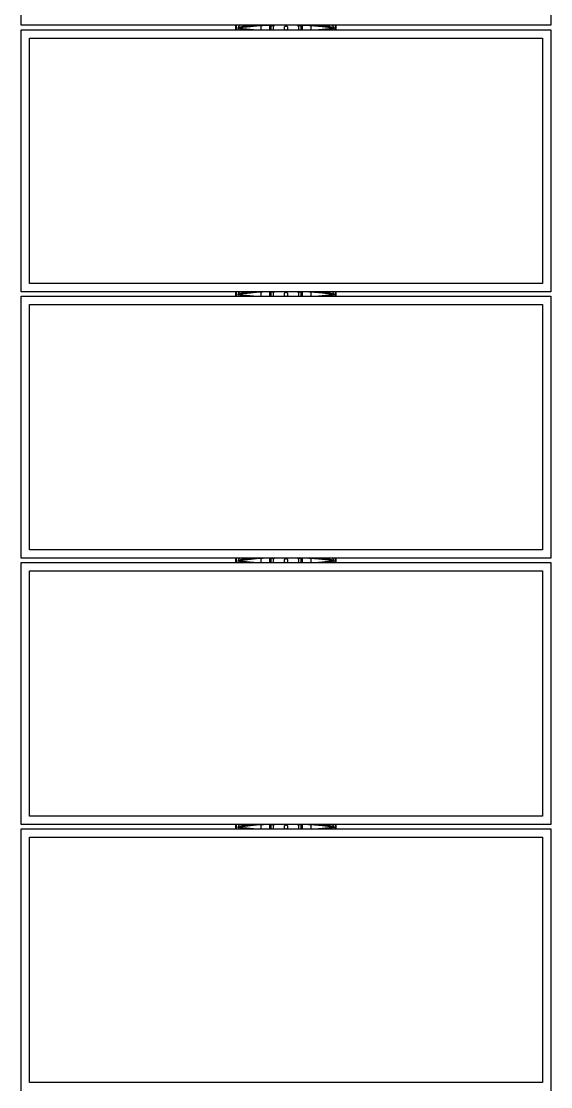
# Model space of a CAD drawing. Header units: inches. Extents: x -1851 to 6314, y -1304 to 4687.
# Drawn here: x 423.5 to 514.1, y 1004.5 to 1186.6 of the extents above; entities that cross this region are included whole.
import ezdxf

# ---------------------------------------------------------------- set-up
doc = ezdxf.new("R2010")
doc.units = ezdxf.units.IN
doc.header["$MEASUREMENT"] = 0

# ---------------------------------------------------------------- blocks, each defined once
blk = doc.blocks.new('2.4.20_7+2_End Bay_Plan View')
at = {"color": 7, "linetype": 'Continuous', "lineweight": 25}
for p, q in [((2.3839, 1.15), (1.2479, 1.15)), ((2.3839, -1.15), (2.3839, 1.15)), ((2.4039, 1.15), (2.4039, -1.15)), ((3.5399, 1.15), (2.4039, 1.15)), ((3.5049, 1.115), (2.4389, 1.115)), ((2.4389, 1.115), (2.4389, -1.115)), ((3.5049, -1.115), (3.5049, 1.115)), ((3.5399, -1.15), (3.5399, 1.15)), ((4.6959, 1.15), (3.5599, 1.15)), ((3.5599, 1.15), (3.5599, -1.15)), ((4.6609, 1.115), (3.5949, 1.115)), ((3.5949, 1.115), (3.5949, -1.115)), ((4.6609, -1.115), (4.6609, 1.115)), ((4.6959, -1.15), (4.6959, 1.15)), ((5.8519, 1.15), (4.7159, 1.15)), ((4.7159, 1.15), (4.7159, -1.15)), ((5.8169, 1.115), (4.7509, 1.115)), ((4.7509, 1.115), (4.7509, -1.115)), ((5.8169, -1.115), (5.8169, 1.115)), ((5.8519, -1.15), (5.8519, 1.15)), ((5.8719, 1.15), (5.8719, -1.15)), ((7.0079, 1.15), (5.8719, 1.15)), ((6.9729, 1.115), (5.9069, 1.115)), ((5.9069, 1.115), (5.9069, -1.115)), ((6.9729, -1.115), (6.9729, 1.115)), ((2.4039, 0.2186), (2.3839, 0.2186)), ((2.386, 0.1757), (2.3886, 0.1872)), ((2.3954, 0.2076), (2.3954, 0.2019)), ((2.3961, 0.2076), (2.3954, 0.2076)), ((2.3954, 0.2019), (2.3961, 0.2019)), ((2.3961, 0.2019), (2.3961, 0.2076)), ((3.5599, 0.2186), (3.5399, 0.2186)), ((3.542, 0.1757), (3.5446, 0.1872)), ((3.5521, 0.2076), (3.5514, 0.2076)), ((3.5514, 0.2076), (3.5514, 0.2019)), ((3.5514, 0.2019), (3.5521, 0.2019)), ((3.5521, 0.2019), (3.5521, 0.2076)), ((4.7159, 0.2186), (4.6959, 0.2186)), ((4.698, 0.1757), (4.7006, 0.1872)), ((4.7074, 0.2076), (4.7074, 0.2019)), ((4.7081, 0.2076), (4.7074, 0.2076)), ((4.7074, 0.2019), (4.7081, 0.2019)), ((4.7081, 0.2019), (4.7081, 0.2076)), ((5.8719, 0.2186), (5.8519, 0.2186)), ((5.854, 0.1757), (5.8566, 0.1872)), ((5.8634, 0.2076), (5.8634, 0.2019)), ((5.8641, 0.2076), (5.8634, 0.2076)), ((5.8634, 0.2019), (5.8641, 0.2019)), ((5.8641, 0.2019), (5.8641, 0.2076)), ((2.3839, 0.0708), (2.3842, 0.0713)), ((2.3857, 0.0635), (2.3839, 0.0635)), ((2.3857, 0.072), (2.4039, 0.072)), ((2.4039, 0.0648), (2.3857, 0.0648)), ((2.3857, 0.0525), (2.3857, 0.0648)), ((3.5399, 0.0708), (3.5402, 0.0713)), ((3.5417, 0.0635), (3.5399, 0.0635)), ((3.5417, 0.072), (3.5599, 0.072)), ((3.5599, 0.0648), (3.5417, 0.0648)), ((3.5417, 0.0525), (3.5417, 0.0648)), ((4.6959, 0.0708), (4.6962, 0.0713)), ((4.6977, 0.0635), (4.6959, 0.0635)), ((4.6977, 0.072), (4.7159, 0.072)), ((4.7159, 0.0648), (4.6977, 0.0648)), ((4.6977, 0.0525), (4.6977, 0.0648)), ((5.8519, 0.0708), (5.8522, 0.0713)), ((5.8537, 0.0635), (5.8519, 0.0635)), ((5.8537, 0.072), (5.8719, 0.072)), ((5.8719, 0.0648), (5.8537, 0.0648)), ((5.8537, 0.0525), (5.8537, 0.0648)), ((2.3839, -0.0635), (2.3857, -0.0635)), ((2.3842, -0.0713), (2.3839, -0.0709)), ((2.3857, -0.0648), (2.3857, -0.0525)), ((2.3857, -0.0648), (2.4039, -0.0648)), ((2.4039, -0.072), (2.3857, -0.072)), ((3.5399, -0.0635), (3.5417, -0.0635)), ((3.5402, -0.0713), (3.5399, -0.0709)), ((3.5417, -0.0648), (3.5417, -0.0525)), ((3.5417, -0.0648), (3.5599, -0.0648)), ((3.5599, -0.072), (3.5417, -0.072)), ((4.6959, -0.0635), (4.6977, -0.0635)), ((4.6962, -0.0713), (4.6959, -0.0709)), ((4.6977, -0.0648), (4.6977, -0.0525)), ((4.6977, -0.0648), (4.7159, -0.0648)), ((4.7159, -0.072), (4.6977, -0.072)), ((5.8519, -0.0635), (5.8537, -0.0635)), ((5.8522, -0.0713), (5.8519, -0.0709)), ((5.8537, -0.0648), (5.8537, -0.0525)), ((5.8537, -0.0648), (5.8719, -0.0648)), ((5.8719, -0.072), (5.8537, -0.072)), ((2.3886, -0.1872), (2.386, -0.1757)), ((3.5446, -0.1872), (3.542, -0.1757)), ((4.7006, -0.1872), (4.698, -0.1757)), ((5.8566, -0.1872), (5.854, -0.1757)), ((2.4039, -0.2186), (2.3839, -0.2186)), ((2.3954, -0.2076), (2.3954, -0.2019)), ((2.3961, -0.2019), (2.3954, -0.2019)), ((2.3954, -0.2076), (2.3961, -0.2076)), ((2.3961, -0.2019), (2.3961, -0.2076)), ((3.5599, -0.2186), (3.5399, -0.2186)), ((3.5514, -0.2076), (3.5514, -0.2019)), ((3.5521, -0.2019), (3.5514, -0.2019)), ((3.5514, -0.2076), (3.5521, -0.2076)), ((3.5521, -0.2019), (3.5521, -0.2076)), ((4.7159, -0.2186), (4.6959, -0.2186)), ((4.7074, -0.2076), (4.7074, -0.2019)), ((4.7081, -0.2019), (4.7074, -0.2019)), ((4.7074, -0.2076), (4.7081, -0.2076)), ((4.7081, -0.2019), (4.7081, -0.2076)), ((5.8719, -0.2186), (5.8519, -0.2186)), ((5.8634, -0.2076), (5.8634, -0.2019)), ((5.8641, -0.2019), (5.8634, -0.2019)), ((5.8634, -0.2076), (5.8641, -0.2076)), ((5.8641, -0.2019), (5.8641, -0.2076)), ((1.2479, -1.15), (2.3839, -1.15)), ((2.4039, -1.15), (3.5399, -1.15)), ((2.4389, -1.115), (3.5049, -1.115)), ((3.5599, -1.15), (4.6959, -1.15)), ((3.5949, -1.115), (4.6609, -1.115)), ((4.7159, -1.15), (5.8519, -1.15)), ((4.7509, -1.115), (5.8169, -1.115)), ((5.8719, -1.15), (7.0079, -1.15)), ((5.9069, -1.115), (6.9729, -1.115))]:
    blk.add_line(p, q, dxfattribs=at)
at = {"color": 8, "linetype": 'Continuous', "lineweight": 25}
for p, q in [((2.4039, 0.215), (2.3839, 0.215)), ((2.3961, 0.2019), (2.4039, 0.1267)), ((2.4029, 0.1872), (2.4039, 0.1824)), ((2.4039, 0.1769), (2.4029, 0.1872)), ((3.5599, 0.215), (3.5399, 0.215)), ((3.5521, 0.2019), (3.5599, 0.1267)), ((3.5589, 0.1872), (3.5599, 0.1824)), ((3.5599, 0.1769), (3.5589, 0.1872)), ((4.7159, 0.215), (4.6959, 0.215)), ((4.7081, 0.2019), (4.7159, 0.1267)), ((4.7149, 0.1872), (4.7159, 0.1824)), ((4.7159, 0.1769), (4.7149, 0.1872)), ((5.8719, 0.215), (5.8519, 0.215)), ((5.8641, 0.2019), (5.8719, 0.1267)), ((5.8709, 0.1872), (5.8719, 0.1824)), ((5.8719, 0.1769), (5.8709, 0.1872)), ((2.4039, 0.1081), (2.3855, 0.1081)), ((3.5599, 0.1081), (3.5415, 0.1081)), ((4.7159, 0.1081), (4.6975, 0.1081)), ((5.8719, 0.1081), (5.8535, 0.1081)), ((2.3855, -0.1081), (2.4039, -0.1081)), ((2.4039, -0.1267), (2.3961, -0.2019)), ((3.5415, -0.1081), (3.5599, -0.1081)), ((3.5599, -0.1267), (3.5521, -0.2019)), ((4.6975, -0.1081), (4.7159, -0.1081)), ((4.7159, -0.1267), (4.7081, -0.2019)), ((5.8535, -0.1081), (5.8719, -0.1081)), ((5.8719, -0.1267), (5.8641, -0.2019)), ((2.4029, -0.1872), (2.4039, -0.1769)), ((2.4039, -0.1824), (2.4029, -0.1872)), ((3.5589, -0.1872), (3.5599, -0.1769)), ((3.5599, -0.1824), (3.5589, -0.1872)), ((4.7149, -0.1872), (4.7159, -0.1769)), ((4.7159, -0.1824), (4.7149, -0.1872)), ((5.8709, -0.1872), (5.8719, -0.1769)), ((5.8719, -0.1824), (5.8709, -0.1872)), ((2.4039, -0.215), (2.3839, -0.215)), ((3.5599, -0.215), (3.5399, -0.215)), ((4.7159, -0.215), (4.6959, -0.215)), ((5.8719, -0.215), (5.8519, -0.215))]:
    blk.add_line(p, q, dxfattribs=at)
at = {"color": 8, "linetype": 'Continuous', "lineweight": 25, "flags": 128}
for points in [[(2.3839, 0.1882), (2.3842, 0.1882), (2.3855, 0.1879), (2.3867, 0.1876), (2.3876, 0.1874), (2.3882, 0.1873), (2.3886, 0.1872)], [(2.3886, 0.1872), (2.3876, 0.1782), (2.3839, 0.143)], [(2.4029, 0.1872), (2.4033, 0.1873), (2.4039, 0.1874), (2.4039, 0.1874)], [(3.5399, 0.1882), (3.5402, 0.1882), (3.5415, 0.1879), (3.5427, 0.1876), (3.5436, 0.1874), (3.5442, 0.1873), (3.5446, 0.1872)], [(3.5446, 0.1872), (3.5436, 0.1782), (3.5399, 0.143)], [(4.6959, 0.1882), (4.6962, 0.1882), (4.6975, 0.1879), (4.6987, 0.1876), (4.6996, 0.1874), (4.7002, 0.1873), (4.7006, 0.1872)], [(4.7006, 0.1872), (4.6996, 0.1782), (4.6959, 0.143)], [(4.7149, 0.1872), (4.7153, 0.1873), (4.7159, 0.1874), (4.7159, 0.1874)], [(5.8519, 0.1882), (5.8522, 0.1882), (5.8535, 0.1879), (5.8547, 0.1876), (5.8556, 0.1874), (5.8562, 0.1873), (5.8566, 0.1872)], [(5.8566, 0.1872), (5.8556, 0.1782), (5.8519, 0.143)], [(5.8709, 0.1872), (5.8713, 0.1873), (5.8719, 0.1874), (5.8719, 0.1874)], [(2.3839, 0.1762), (2.3841, 0.1761), (2.385, 0.1759), (2.3856, 0.1758), (2.386, 0.1757)], [(3.5399, 0.1762), (3.5401, 0.1761), (3.541, 0.1759), (3.5416, 0.1758), (3.542, 0.1757)], [(4.6959, 0.1762), (4.6961, 0.1761), (4.697, 0.1759), (4.6976, 0.1758), (4.698, 0.1757)], [(5.8519, 0.1762), (5.8521, 0.1761), (5.853, 0.1759), (5.8536, 0.1758), (5.854, 0.1757)], [(2.3839, -0.143), (2.3876, -0.1782), (2.3886, -0.1872)], [(2.3839, -0.1762), (2.3841, -0.1761), (2.385, -0.1759), (2.3856, -0.1758), (2.386, -0.1757)], [(3.5399, -0.143), (3.5436, -0.1782), (3.5446, -0.1872)], [(3.5399, -0.1762), (3.5401, -0.1761), (3.541, -0.1759), (3.5416, -0.1758), (3.542, -0.1757)], [(4.6959, -0.143), (4.6996, -0.1782), (4.7006, -0.1872)], [(4.6959, -0.1762), (4.6961, -0.1761), (4.697, -0.1759), (4.6976, -0.1758), (4.698, -0.1757)], [(5.8519, -0.143), (5.8556, -0.1782), (5.8566, -0.1872)], [(5.8519, -0.1762), (5.8521, -0.1761), (5.853, -0.1759), (5.8536, -0.1758), (5.854, -0.1757)], [(2.3839, -0.1882), (2.3842, -0.1882), (2.3855, -0.1879), (2.3867, -0.1876), (2.3876, -0.1874), (2.3882, -0.1873), (2.3886, -0.1872)], [(2.4029, -0.1872), (2.4033, -0.1873), (2.4039, -0.1874), (2.4039, -0.1874)], [(3.5399, -0.1882), (3.5402, -0.1882), (3.5415, -0.1879), (3.5427, -0.1876), (3.5436, -0.1874), (3.5442, -0.1873), (3.5446, -0.1872)], [(4.6959, -0.1882), (4.6962, -0.1882), (4.6975, -0.1879), (4.6987, -0.1876), (4.6996, -0.1874), (4.7002, -0.1873), (4.7006, -0.1872)], [(4.7149, -0.1872), (4.7153, -0.1873), (4.7159, -0.1874), (4.7159, -0.1874)], [(5.8519, -0.1882), (5.8522, -0.1882), (5.8535, -0.1879), (5.8547, -0.1876), (5.8556, -0.1874), (5.8562, -0.1873), (5.8566, -0.1872)], [(5.8709, -0.1872), (5.8713, -0.1873), (5.8719, -0.1874), (5.8719, -0.1874)]]:
    blk.add_lwpolyline(points, dxfattribs=at)
at = {"color": 7, "linetype": 'Continuous', "lineweight": 25, "flags": 128}
for points in [[(2.3855, 0.1081), (2.3865, 0.117), (2.3903, 0.1529), (2.3954, 0.2019)], [(3.5415, 0.1081), (3.5425, 0.117), (3.5463, 0.1529), (3.5514, 0.2019)], [(4.6975, 0.1081), (4.6985, 0.117), (4.7023, 0.1529), (4.7074, 0.2019)], [(5.8535, 0.1081), (5.8545, 0.117), (5.8583, 0.1529), (5.8634, 0.2019)], [(2.3954, -0.2019), (2.3944, -0.1929), (2.3907, -0.157), (2.3855, -0.1081)], [(3.5514, -0.2019), (3.5504, -0.1929), (3.5467, -0.157), (3.5415, -0.1081)], [(4.7074, -0.2019), (4.7064, -0.1929), (4.7027, -0.157), (4.6975, -0.1081)], [(5.8634, -0.2019), (5.8624, -0.1929), (5.8587, -0.157), (5.8535, -0.1081)]]:
    blk.add_lwpolyline(points, dxfattribs=at)
at = {"color": 8, "linetype": 'Continuous', "lineweight": 25}
for centre, radius, start, end in [((3.7335, -0.5914), 0.798, 102.5636, 102.6427), ((3.7208, 0.5347), 0.7398, 257.3549, 257.4403)]:
    blk.add_arc(centre, radius, start, end, dxfattribs=at)
for centre, major_axis, start_param, end_param in [((2.3977, 0.1831), (0.0026, -0.0244), 2.543886, 3.07755), ((3.5537, 0.1831), (0.0026, -0.0244), 2.543886, 3.07755), ((4.7097, 0.1831), (0.0026, -0.0244), 2.543886, 3.07755), ((5.8657, 0.1831), (0.0026, -0.0244), 2.543886, 3.07755), ((2.3977, -0.1831), (-0.0026, -0.0244), 0.064043, 0.597707), ((3.5537, -0.1831), (-0.0026, -0.0244), 0.064043, 0.597707), ((4.7097, -0.1831), (-0.0026, -0.0244), 0.064043, 0.597707), ((5.8657, -0.1831), (-0.0026, -0.0244), 0.064043, 0.597707)]:
    blk.add_ellipse(centre, major_axis=major_axis, ratio=0.611475, start_param=start_param, end_param=end_param, dxfattribs=at)
at = {"color": 7, "linetype": 'Continuous', "lineweight": 25}
for centre, major_axis, start_param, end_param in [((2.3977, 0.1831), (-0.002, 0.0187), 4.899674, 6.219143), ((3.5537, 0.1831), (-0.002, 0.0187), 4.899674, 6.219143), ((4.7097, 0.1831), (-0.002, 0.0187), 4.899674, 6.219143), ((5.8657, 0.1831), (-0.002, 0.0187), 4.899674, 6.219143), ((2.3977, -0.1831), (0.002, 0.0187), 3.205635, 4.525104), ((3.5537, -0.1831), (0.002, 0.0187), 3.205635, 4.525104), ((4.7097, -0.1831), (0.002, 0.0187), 3.205635, 4.525104), ((5.8657, -0.1831), (0.002, 0.0187), 3.205635, 4.525104)]:
    blk.add_ellipse(centre, major_axis=major_axis, ratio=0.302481, start_param=start_param, end_param=end_param, dxfattribs=at)
at = {"color": 8, "linetype": 'Continuous', "lineweight": 25}
for points, knots in [([(2.3839, 0.1999), (2.384, 0.1999), (2.3845, 0.2009), (2.3859, 0.2026), (2.3883, 0.205), (2.3909, 0.2066), (2.3934, 0.2074), (2.3947, 0.2075), (2.3954, 0.2076)], [0, 0, 0, 0, 0.00637, 0.231021, 0.455232, 0.725807, 0.862987, 1, 1, 1, 1]), ([(3.5399, 0.1999), (3.54, 0.1999), (3.5405, 0.2009), (3.5419, 0.2026), (3.5443, 0.205), (3.5469, 0.2066), (3.5494, 0.2074), (3.5507, 0.2075), (3.5514, 0.2076)], [0, 0, 0, 0, 0.00637, 0.231021, 0.455232, 0.725807, 0.862987, 1, 1, 1, 1]), ([(4.6959, 0.1999), (4.696, 0.1999), (4.6965, 0.2009), (4.6979, 0.2026), (4.7003, 0.205), (4.7029, 0.2066), (4.7054, 0.2074), (4.7067, 0.2075), (4.7074, 0.2076)], [0, 0, 0, 0, 0.006339, 0.231028, 0.455237, 0.72581, 0.862989, 1, 1, 1, 1]), ([(5.8519, 0.1999), (5.852, 0.1999), (5.8525, 0.2009), (5.8539, 0.2026), (5.8563, 0.205), (5.8589, 0.2066), (5.8614, 0.2074), (5.8627, 0.2075), (5.8634, 0.2076)], [0, 0, 0, 0, 0.006339, 0.231027, 0.455234, 0.725748, 0.86299, 1, 1, 1, 1]), ([(2.3839, 0.1651), (2.3842, 0.1667), (2.3848, 0.1701), (2.3856, 0.1737), (2.386, 0.1757)], [0, 0, 0, 0, 0.450654, 1, 1, 1, 1]), ([(3.5399, 0.1651), (3.5402, 0.1667), (3.5408, 0.1701), (3.5416, 0.1737), (3.542, 0.1757)], [0, 0, 0, 0, 0.450654, 1, 1, 1, 1]), ([(4.6959, 0.1651), (4.6962, 0.1667), (4.6968, 0.1701), (4.6976, 0.1737), (4.698, 0.1757)], [0, 0, 0, 0, 0.450654, 1, 1, 1, 1]), ([(5.8519, 0.1651), (5.8522, 0.1667), (5.8528, 0.1701), (5.8536, 0.1737), (5.854, 0.1757)], [0, 0, 0, 0, 0.450638, 1, 1, 1, 1]), ([(2.386, -0.1757), (2.3856, -0.1738), (2.3848, -0.1702), (2.3842, -0.1667), (2.3839, -0.1651)], [0, 0, 0, 0, 0.529453, 1, 1, 1, 1]), ([(3.542, -0.1757), (3.5416, -0.1738), (3.5408, -0.1702), (3.5402, -0.1667), (3.5399, -0.1651)], [0, 0, 0, 0, 0.529453, 1, 1, 1, 1]), ([(4.698, -0.1757), (4.6976, -0.1738), (4.6968, -0.1702), (4.6962, -0.1667), (4.6959, -0.1651)], [0, 0, 0, 0, 0.529469, 1, 1, 1, 1]), ([(5.854, -0.1757), (5.8536, -0.1738), (5.8528, -0.1702), (5.8522, -0.1667), (5.8519, -0.1651)], [0, 0, 0, 0, 0.529469, 1, 1, 1, 1]), ([(2.3954, -0.2076), (2.3952, -0.2076), (2.3938, -0.2075), (2.3917, -0.207), (2.3894, -0.2057), (2.3875, -0.2043), (2.3858, -0.2024), (2.3845, -0.2009), (2.384, -0.2), (2.3839, -0.1998)], [0, 0, 0, 0, 0.046427, 0.280475, 0.437561, 0.594891, 0.781415, 0.968199, 1, 1, 1, 1]), ([(3.5514, -0.2076), (3.5512, -0.2076), (3.5498, -0.2075), (3.5477, -0.207), (3.5454, -0.2057), (3.5435, -0.2043), (3.5418, -0.2024), (3.5405, -0.2009), (3.54, -0.2), (3.5399, -0.1998)], [0, 0, 0, 0, 0.046427, 0.280474, 0.437558, 0.594887, 0.781456, 0.968199, 1, 1, 1, 1]), ([(4.7074, -0.2076), (4.7072, -0.2076), (4.7058, -0.2075), (4.7037, -0.207), (4.7014, -0.2057), (4.6995, -0.2043), (4.6978, -0.2024), (4.6965, -0.2009), (4.696, -0.2), (4.6959, -0.1998)], [0, 0, 0, 0, 0.046493, 0.280475, 0.437559, 0.594887, 0.781457, 0.968199, 1, 1, 1, 1]), ([(5.8634, -0.2076), (5.8632, -0.2076), (5.8618, -0.2075), (5.8597, -0.207), (5.8574, -0.2057), (5.8555, -0.2043), (5.8538, -0.2024), (5.8525, -0.2009), (5.852, -0.2), (5.8519, -0.1998)], [0, 0, 0, 0, 0.046492, 0.280535, 0.437558, 0.594884, 0.781451, 0.968231, 1, 1, 1, 1])]:
    blk.add_open_spline(points, degree=3, knots=knots, dxfattribs=at)
at = {"color": 7, "linetype": 'Continuous', "lineweight": 25}
for points, knots in [([(2.3954, 0.2019), (2.3951, 0.2018), (2.3946, 0.2017), (2.3935, 0.2009), (2.392, 0.1989), (2.3907, 0.1958), (2.3895, 0.192), (2.3889, 0.1892), (2.3886, 0.1876), (2.3886, 0.1872)], [0, 0, 0, 0, 0.045609, 0.097521, 0.223944, 0.478098, 0.704062, 0.930185, 1, 1, 1, 1]), ([(3.5514, 0.2019), (3.5511, 0.2018), (3.5506, 0.2017), (3.5495, 0.2009), (3.548, 0.1989), (3.5467, 0.1958), (3.5455, 0.192), (3.5449, 0.1892), (3.5446, 0.1876), (3.5446, 0.1872)], [0, 0, 0, 0, 0.045609, 0.097521, 0.223942, 0.478093, 0.704056, 0.930177, 1, 1, 1, 1]), ([(4.7074, 0.2019), (4.7071, 0.2018), (4.7066, 0.2017), (4.7055, 0.2009), (4.704, 0.1989), (4.7027, 0.1958), (4.7015, 0.192), (4.7009, 0.1892), (4.7006, 0.1876), (4.7006, 0.1872)], [0, 0, 0, 0, 0.045608, 0.097561, 0.223949, 0.478117, 0.704061, 0.930179, 1, 1, 1, 1]), ([(5.8634, 0.2019), (5.8631, 0.2018), (5.8626, 0.2017), (5.8615, 0.2009), (5.86, 0.1989), (5.8587, 0.1958), (5.8575, 0.192), (5.8569, 0.1892), (5.8566, 0.1876), (5.8566, 0.1872)], [0, 0, 0, 0, 0.045608, 0.09756, 0.223977, 0.478121, 0.704076, 0.93018, 1, 1, 1, 1]), ([(2.3855, 0.108), (2.3855, 0.108), (2.3855, 0.108), (2.3855, 0.108), (2.3855, 0.108), (2.3853, 0.1079), (2.3848, 0.1079), (2.3843, 0.1078), (2.3839, 0.1078)], [0, 0, 0, 0, 0.0222693, 0.0371074, 0.060938, 0.1006466, 0.3161375, 1, 1, 1, 1]), ([(2.3842, 0.0713), (2.3842, 0.0718), (2.3843, 0.0744), (2.3845, 0.0791), (2.3847, 0.0856), (2.385, 0.0923), (2.3852, 0.0984), (2.3854, 0.1036), (2.3855, 0.1066), (2.3855, 0.108)], [0, 0, 0, 0, 0.038745, 0.197213, 0.355682, 0.541629, 0.727577, 0.863789, 1, 1, 1, 1]), ([(3.5415, 0.108), (3.5415, 0.108), (3.5415, 0.108), (3.5415, 0.108), (3.5415, 0.108), (3.5413, 0.1079), (3.5408, 0.1079), (3.5403, 0.1078), (3.5399, 0.1078)], [0, 0, 0, 0, 0.0222693, 0.0371074, 0.060938, 0.1006466, 0.3161375, 1, 1, 1, 1]), ([(3.5402, 0.0713), (3.5402, 0.0718), (3.5403, 0.0744), (3.5405, 0.0791), (3.5407, 0.0856), (3.541, 0.0923), (3.5412, 0.0984), (3.5414, 0.1036), (3.5415, 0.1066), (3.5415, 0.108)], [0, 0, 0, 0, 0.038745, 0.197213, 0.355681, 0.541629, 0.727577, 0.86379, 1, 1, 1, 1]), ([(4.6975, 0.108), (4.6975, 0.108), (4.6975, 0.108), (4.6975, 0.108), (4.6975, 0.108), (4.6973, 0.1079), (4.6968, 0.1079), (4.6963, 0.1078), (4.6959, 0.1078)], [0, 0, 0, 0, 0.022518, 0.03736, 0.060756, 0.10099, 0.316533, 1, 1, 1, 1]), ([(4.6962, 0.0713), (4.6962, 0.0718), (4.6963, 0.0744), (4.6965, 0.0791), (4.6967, 0.0856), (4.697, 0.0923), (4.6972, 0.0984), (4.6974, 0.1036), (4.6975, 0.1066), (4.6975, 0.108)], [0, 0, 0, 0, 0.038745, 0.197213, 0.355681, 0.541629, 0.727576, 0.86379, 1, 1, 1, 1]), ([(5.8535, 0.108), (5.8535, 0.108), (5.8535, 0.108), (5.8535, 0.108), (5.8535, 0.108), (5.8533, 0.1079), (5.8528, 0.1079), (5.8523, 0.1078), (5.8519, 0.1078)], [0, 0, 0, 0, 0.022518, 0.03736, 0.060756, 0.10099, 0.316533, 1, 1, 1, 1]), ([(5.8522, 0.0713), (5.8522, 0.0718), (5.8523, 0.0744), (5.8525, 0.0791), (5.8527, 0.0856), (5.853, 0.0923), (5.8532, 0.0984), (5.8534, 0.1036), (5.8535, 0.1066), (5.8535, 0.108)], [0, 0, 0, 0, 0.038745, 0.197212, 0.355681, 0.541629, 0.727576, 0.86379, 1, 1, 1, 1]), ([(2.3865, 0.0528), (2.3864, 0.0527), (2.3862, 0.0525), (2.3858, 0.0524), (2.3855, 0.0523), (2.3851, 0.0524), (2.3847, 0.0525), (2.3843, 0.0527), (2.384, 0.053), (2.384, 0.0532), (2.3839, 0.0533)], [0, 0, 0, 0, 0.154271, 0.2686, 0.364787, 0.460979, 0.556242, 0.707551, 0.947329, 1, 1, 1, 1]), ([(2.3842, 0.0713), (2.3844, 0.0715), (2.3847, 0.0718), (2.3853, 0.072), (2.3856, 0.072), (2.3857, 0.072)], [0, 0, 0, 0, 0.390189, 0.780315, 1, 1, 1, 1]), ([(2.3865, 0.0528), (2.3871, 0.0532), (2.3882, 0.0541), (2.3903, 0.0552), (2.3927, 0.056), (2.3956, 0.0563), (2.3985, 0.056), (2.401, 0.0552), (2.4028, 0.0543), (2.4037, 0.0537), (2.4039, 0.0535)], [0, 0, 0, 0, 0.130902, 0.261479, 0.397675, 0.535174, 0.65562, 0.809103, 0.935028, 1, 1, 1, 1]), ([(3.5425, 0.0528), (3.5424, 0.0527), (3.5422, 0.0525), (3.5418, 0.0524), (3.5415, 0.0523), (3.5411, 0.0524), (3.5407, 0.0525), (3.5403, 0.0527), (3.54, 0.053), (3.54, 0.0532), (3.5399, 0.0533)], [0, 0, 0, 0, 0.154271, 0.2686, 0.364787, 0.460979, 0.556242, 0.707551, 0.947329, 1, 1, 1, 1]), ([(3.5402, 0.0713), (3.5404, 0.0715), (3.5407, 0.0718), (3.5413, 0.072), (3.5416, 0.072), (3.5417, 0.072)], [0, 0, 0, 0, 0.390189, 0.780315, 1, 1, 1, 1]), ([(3.5425, 0.0528), (3.5431, 0.0532), (3.5442, 0.0541), (3.5463, 0.0552), (3.5487, 0.056), (3.5516, 0.0563), (3.5545, 0.056), (3.557, 0.0552), (3.5588, 0.0543), (3.5597, 0.0537), (3.5599, 0.0535)], [0, 0, 0, 0, 0.130905, 0.261486, 0.397685, 0.535145, 0.655639, 0.809125, 0.935053, 1, 1, 1, 1]), ([(4.6985, 0.0528), (4.6984, 0.0527), (4.6982, 0.0525), (4.6978, 0.0524), (4.6975, 0.0523), (4.6971, 0.0524), (4.6967, 0.0525), (4.6963, 0.0527), (4.696, 0.053), (4.696, 0.0532), (4.6959, 0.0533)], [0, 0, 0, 0, 0.154257, 0.268576, 0.364754, 0.461194, 0.556216, 0.707698, 0.947333, 1, 1, 1, 1]), ([(4.6962, 0.0713), (4.6964, 0.0715), (4.6967, 0.0718), (4.6973, 0.072), (4.6976, 0.072), (4.6977, 0.072)], [0, 0, 0, 0, 0.390189, 0.780315, 1, 1, 1, 1]), ([(4.6985, 0.0528), (4.6991, 0.0532), (4.7002, 0.0541), (4.7023, 0.0552), (4.7047, 0.056), (4.7076, 0.0563), (4.7105, 0.056), (4.713, 0.0552), (4.7148, 0.0543), (4.7157, 0.0537), (4.7159, 0.0535)], [0, 0, 0, 0, 0.130878, 0.261491, 0.39769, 0.53515, 0.655644, 0.80913, 0.935026, 1, 1, 1, 1]), ([(5.8545, 0.0528), (5.8544, 0.0527), (5.8542, 0.0525), (5.8538, 0.0524), (5.8535, 0.0523), (5.8531, 0.0524), (5.8527, 0.0525), (5.8523, 0.0527), (5.852, 0.053), (5.852, 0.0532), (5.8519, 0.0533)], [0, 0, 0, 0, 0.154257, 0.268576, 0.364754, 0.461194, 0.556216, 0.707698, 0.947333, 1, 1, 1, 1]), ([(5.8522, 0.0713), (5.8524, 0.0715), (5.8527, 0.0718), (5.8533, 0.072), (5.8536, 0.072), (5.8537, 0.072)], [0, 0, 0, 0, 0.390189, 0.780315, 1, 1, 1, 1]), ([(5.8545, 0.0528), (5.8551, 0.0532), (5.8562, 0.0541), (5.8583, 0.0552), (5.8607, 0.056), (5.8636, 0.0563), (5.8665, 0.056), (5.869, 0.0552), (5.8708, 0.0543), (5.8717, 0.0537), (5.8719, 0.0535)], [0, 0, 0, 0, 0.130878, 0.261459, 0.397697, 0.535157, 0.65565, 0.809098, 0.935026, 1, 1, 1, 1]), ([(2.3967, 0.0085), (2.3957, 0.0085), (2.3939, 0.0086), (2.3913, 0.0074), (2.3892, 0.0055), (2.3878, 0.0029), (2.3874, 0), (2.3878, -0.0028), (2.3892, -0.0054), (2.3912, -0.0074), (2.3938, -0.0085), (2.3966, -0.0087), (2.3993, -0.0079), (2.4016, -0.0062), (2.4032, -0.0038), (2.404, -0.001), (2.4039, 0.0019), (2.4028, 0.0046), (2.401, 0.0068), (2.3988, 0.0081), (2.3973, 0.0084), (2.3967, 0.0085)], [0, 0, 0, 0, 0.052094, 0.104543, 0.157907, 0.212365, 0.26714, 0.32151, 0.375402, 0.42893, 0.481966, 0.534318, 0.586529, 0.63949, 0.693639, 0.74841, 0.802959, 0.856996, 0.910643, 0.963882, 1, 1, 1, 1]), ([(3.5527, 0.0085), (3.5517, 0.0085), (3.5499, 0.0086), (3.5473, 0.0074), (3.5452, 0.0055), (3.5438, 0.0029), (3.5434, 0), (3.5438, -0.0028), (3.5452, -0.0054), (3.5472, -0.0074), (3.5498, -0.0085), (3.5526, -0.0087), (3.5553, -0.0079), (3.5576, -0.0062), (3.5592, -0.0038), (3.56, -0.001), (3.5599, 0.0019), (3.5588, 0.0046), (3.557, 0.0068), (3.5548, 0.0081), (3.5533, 0.0084), (3.5527, 0.0085)], [0, 0, 0, 0, 0.052095, 0.104544, 0.157908, 0.212366, 0.267142, 0.321512, 0.375405, 0.428933, 0.481953, 0.534324, 0.586535, 0.639497, 0.693636, 0.748412, 0.802961, 0.856999, 0.910658, 0.963881, 1, 1, 1, 1]), ([(4.7087, 0.0085), (4.7077, 0.0085), (4.7059, 0.0086), (4.7033, 0.0074), (4.7012, 0.0055), (4.6998, 0.0029), (4.6994, 0), (4.6998, -0.0028), (4.7012, -0.0054), (4.7032, -0.0074), (4.7058, -0.0085), (4.7086, -0.0087), (4.7113, -0.0079), (4.7136, -0.0062), (4.7152, -0.0038), (4.716, -0.001), (4.7159, 0.0019), (4.7148, 0.0046), (4.713, 0.0068), (4.7108, 0.0081), (4.7093, 0.0084), (4.7087, 0.0085)], [0, 0, 0, 0, 0.052113, 0.104546, 0.157911, 0.212369, 0.267145, 0.321515, 0.375408, 0.428937, 0.481957, 0.534327, 0.586539, 0.639501, 0.69364, 0.748416, 0.802967, 0.856998, 0.910657, 0.963881, 1, 1, 1, 1]), ([(5.8647, 0.0085), (5.8637, 0.0085), (5.8619, 0.0086), (5.8593, 0.0074), (5.8572, 0.0055), (5.8558, 0.0029), (5.8554, 0), (5.8558, -0.0028), (5.8572, -0.0054), (5.8592, -0.0074), (5.8618, -0.0085), (5.8646, -0.0087), (5.8673, -0.0079), (5.8696, -0.0062), (5.8712, -0.0038), (5.872, -0.001), (5.8719, 0.0019), (5.8708, 0.0046), (5.869, 0.0068), (5.8668, 0.0081), (5.8653, 0.0084), (5.8647, 0.0085)], [0, 0, 0, 0, 0.052112, 0.104545, 0.157922, 0.21238, 0.267152, 0.321521, 0.375406, 0.428946, 0.481966, 0.534336, 0.586529, 0.639505, 0.693644, 0.748419, 0.802969, 0.857, 0.910659, 0.963882, 1, 1, 1, 1]), ([(2.3839, -0.0533), (2.384, -0.0533), (2.384, -0.053), (2.3843, -0.0527), (2.3847, -0.0525), (2.3852, -0.0524), (2.3855, -0.0523), (2.3859, -0.0524), (2.3863, -0.0526), (2.3865, -0.0527), (2.3865, -0.0528)], [0, 0, 0, 0, 0.119096, 0.292714, 0.467688, 0.56866, 0.670306, 0.761534, 0.882958, 1, 1, 1, 1]), ([(2.3855, -0.108), (2.3855, -0.1066), (2.3854, -0.1036), (2.3852, -0.0983), (2.385, -0.0923), (2.3847, -0.0856), (2.3845, -0.0791), (2.3843, -0.0744), (2.3842, -0.0718), (2.3842, -0.0713)], [0, 0, 0, 0, 0.136282, 0.272563, 0.458441, 0.644318, 0.802794, 0.961268, 1, 1, 1, 1]), ([(2.3857, -0.072), (2.3855, -0.072), (2.3851, -0.0719), (2.3845, -0.0716), (2.3843, -0.0714), (2.3842, -0.0713)], [0, 0, 0, 0, 0.386368, 0.773001, 1, 1, 1, 1]), ([(2.4039, -0.0535), (2.4037, -0.0537), (2.4028, -0.0544), (2.4011, -0.0552), (2.3991, -0.0558), (2.3974, -0.0561), (2.3954, -0.0563), (2.3929, -0.056), (2.3903, -0.0552), (2.3882, -0.0541), (2.3871, -0.0532), (2.3866, -0.0528), (2.3865, -0.0528)], [0, 0, 0, 0, 0.052256, 0.218736, 0.30336, 0.387729, 0.4635, 0.5851, 0.740626, 0.868309, 0.996302, 1, 1, 1, 1]), ([(3.5399, -0.0533), (3.54, -0.0533), (3.54, -0.053), (3.5403, -0.0527), (3.5407, -0.0525), (3.5412, -0.0524), (3.5415, -0.0523), (3.5419, -0.0524), (3.5423, -0.0526), (3.5425, -0.0527), (3.5425, -0.0528)], [0, 0, 0, 0, 0.1190998, 0.2927246, 0.4677044, 0.5686792, 0.6703295, 0.7613192, 0.8829537, 1, 1, 1, 1]), ([(3.5415, -0.108), (3.5415, -0.1066), (3.5414, -0.1036), (3.5412, -0.0983), (3.541, -0.0923), (3.5407, -0.0856), (3.5405, -0.0791), (3.5403, -0.0744), (3.5402, -0.0718), (3.5402, -0.0713)], [0, 0, 0, 0, 0.136281, 0.272564, 0.458441, 0.644319, 0.802794, 0.961268, 1, 1, 1, 1]), ([(3.5417, -0.072), (3.5415, -0.072), (3.5411, -0.0719), (3.5405, -0.0716), (3.5403, -0.0714), (3.5402, -0.0713)], [0, 0, 0, 0, 0.386368, 0.773001, 1, 1, 1, 1]), ([(3.5599, -0.0535), (3.5597, -0.0537), (3.5588, -0.0544), (3.5571, -0.0552), (3.5551, -0.0558), (3.5534, -0.0561), (3.5514, -0.0563), (3.5489, -0.056), (3.5463, -0.0552), (3.5442, -0.0541), (3.5431, -0.0532), (3.5426, -0.0528), (3.5425, -0.0528)], [0, 0, 0, 0, 0.05223, 0.218714, 0.303339, 0.38771, 0.463483, 0.585129, 0.74062, 0.868306, 0.996302, 1, 1, 1, 1]), ([(4.6959, -0.0533), (4.696, -0.0533), (4.696, -0.053), (4.6963, -0.0527), (4.6967, -0.0525), (4.6972, -0.0524), (4.6975, -0.0523), (4.6979, -0.0524), (4.6983, -0.0526), (4.6985, -0.0527), (4.6985, -0.0528)], [0, 0, 0, 0, 0.1190981, 0.2926025, 0.4677573, 0.5687307, 0.6703795, 0.761368, 0.8827938, 1, 1, 1, 1]), ([(4.6975, -0.108), (4.6975, -0.1066), (4.6974, -0.1036), (4.6972, -0.0983), (4.697, -0.0923), (4.6967, -0.0856), (4.6965, -0.0791), (4.6963, -0.0744), (4.6962, -0.0718), (4.6962, -0.0713)], [0, 0, 0, 0, 0.136281, 0.272564, 0.458441, 0.644319, 0.802794, 0.961268, 1, 1, 1, 1]), ([(4.6977, -0.072), (4.6975, -0.072), (4.6971, -0.0719), (4.6965, -0.0716), (4.6963, -0.0714), (4.6962, -0.0713)], [0, 0, 0, 0, 0.386368, 0.773001, 1, 1, 1, 1]), ([(4.7159, -0.0535), (4.7157, -0.0537), (4.7148, -0.0544), (4.7131, -0.0552), (4.7111, -0.0558), (4.7094, -0.0561), (4.7074, -0.0563), (4.7049, -0.056), (4.7023, -0.0552), (4.7002, -0.0541), (4.6991, -0.0532), (4.6986, -0.0528), (4.6985, -0.0528)], [0, 0, 0, 0, 0.05223, 0.218747, 0.303334, 0.387705, 0.463478, 0.585124, 0.740615, 0.868333, 0.996302, 1, 1, 1, 1]), ([(5.8519, -0.0533), (5.852, -0.0533), (5.852, -0.053), (5.8523, -0.0527), (5.8527, -0.0525), (5.8532, -0.0524), (5.8535, -0.0523), (5.8539, -0.0524), (5.8543, -0.0526), (5.8545, -0.0527), (5.8545, -0.0528)], [0, 0, 0, 0, 0.119099, 0.292605, 0.467761, 0.568736, 0.670135, 0.761366, 0.882793, 1, 1, 1, 1]), ([(5.8535, -0.108), (5.8535, -0.1066), (5.8534, -0.1036), (5.8532, -0.0983), (5.853, -0.0923), (5.8527, -0.0856), (5.8525, -0.0791), (5.8523, -0.0744), (5.8522, -0.0718), (5.8522, -0.0713)], [0, 0, 0, 0, 0.136281, 0.272564, 0.458441, 0.644319, 0.802794, 0.961268, 1, 1, 1, 1]), ([(5.8537, -0.072), (5.8535, -0.072), (5.8531, -0.0719), (5.8525, -0.0716), (5.8523, -0.0714), (5.8522, -0.0713)], [0, 0, 0, 0, 0.386368, 0.773001, 1, 1, 1, 1]), ([(5.8719, -0.0535), (5.8717, -0.0537), (5.8708, -0.0544), (5.8691, -0.0552), (5.8671, -0.0558), (5.8654, -0.0561), (5.8634, -0.0563), (5.8609, -0.056), (5.8583, -0.0552), (5.8562, -0.0541), (5.8551, -0.0532), (5.8546, -0.0528), (5.8545, -0.0528)], [0, 0, 0, 0, 0.0522574, 0.218742, 0.3033298, 0.3877014, 0.4634748, 0.5851218, 0.7406135, 0.8683322, 0.9963023, 1, 1, 1, 1]), ([(2.3839, -0.1078), (2.3842, -0.1078), (2.3845, -0.1078), (2.385, -0.1079), (2.3853, -0.1079), (2.3854, -0.1079), (2.3855, -0.108), (2.3855, -0.108), (2.3855, -0.108), (2.3855, -0.108), (2.3855, -0.108)], [0, 0, 0, 0, 0.3999577, 0.6834586, 0.8261021, 0.8994084, 0.9390954, 0.9629129, 0.9777429, 1, 1, 1, 1]), ([(3.5399, -0.1078), (3.5402, -0.1078), (3.5405, -0.1078), (3.541, -0.1079), (3.5413, -0.1079), (3.5414, -0.1079), (3.5415, -0.108), (3.5415, -0.108), (3.5415, -0.108), (3.5415, -0.108), (3.5415, -0.108)], [0, 0, 0, 0, 0.399963, 0.683468, 0.825542, 0.899407, 0.939095, 0.962912, 0.977743, 1, 1, 1, 1]), ([(4.6959, -0.1078), (4.6962, -0.1078), (4.6965, -0.1078), (4.697, -0.1079), (4.6973, -0.1079), (4.6974, -0.1079), (4.6975, -0.108), (4.6975, -0.108), (4.6975, -0.108), (4.6975, -0.108), (4.6975, -0.108)], [0, 0, 0, 0, 0.400058, 0.68306, 0.825739, 0.899064, 0.939277, 0.96266, 0.977494, 1, 1, 1, 1]), ([(5.8519, -0.1078), (5.8522, -0.1078), (5.8525, -0.1078), (5.853, -0.1079), (5.8533, -0.1079), (5.8534, -0.1079), (5.8535, -0.108), (5.8535, -0.108), (5.8535, -0.108), (5.8535, -0.108), (5.8535, -0.108)], [0, 0, 0, 0, 0.400058, 0.68306, 0.825739, 0.899064, 0.939277, 0.96266, 0.977494, 1, 1, 1, 1]), ([(2.3886, -0.1872), (2.3887, -0.1881), (2.3893, -0.191), (2.3904, -0.195), (2.392, -0.1988), (2.3934, -0.2007), (2.3945, -0.2016), (2.395, -0.2018), (2.3953, -0.2019), (2.3954, -0.2019)], [0, 0, 0, 0, 0.1598, 0.53468, 0.748527, 0.898946, 0.951797, 0.985259, 1, 1, 1, 1]), ([(3.5446, -0.1872), (3.5447, -0.1881), (3.5453, -0.191), (3.5464, -0.195), (3.548, -0.1988), (3.5494, -0.2007), (3.5505, -0.2016), (3.551, -0.2018), (3.5513, -0.2019), (3.5514, -0.2019)], [0, 0, 0, 0, 0.159807, 0.534685, 0.748529, 0.898947, 0.951797, 0.985259, 1, 1, 1, 1]), ([(4.7006, -0.1872), (4.7007, -0.1881), (4.7013, -0.191), (4.7024, -0.195), (4.704, -0.1988), (4.7054, -0.2007), (4.7065, -0.2016), (4.707, -0.2018), (4.7073, -0.2019), (4.7074, -0.2019)], [0, 0, 0, 0, 0.159807, 0.534685, 0.748529, 0.898947, 0.951797, 0.985259, 1, 1, 1, 1]), ([(5.8566, -0.1872), (5.8567, -0.1881), (5.8573, -0.191), (5.8584, -0.195), (5.86, -0.1988), (5.8614, -0.2007), (5.8625, -0.2016), (5.863, -0.2018), (5.8633, -0.2019), (5.8634, -0.2019)], [0, 0, 0, 0, 0.159804, 0.534675, 0.748516, 0.8989, 0.951749, 0.98526, 1, 1, 1, 1])]:
    blk.add_open_spline(points, degree=3, knots=knots, dxfattribs=at)

msp = doc.modelspace()

# ---------------------------------------------------------------- block references
at = {"xscale": -39.37008, "yscale": 39.37008, "zscale": 39.37008, "rotation": 90}
msp.add_blockref('2.4.20_7+2_End Bay_Plan View', (468.81365, 1279.73079), dxfattribs=at)

doc.saveas('drawing.dxf')
